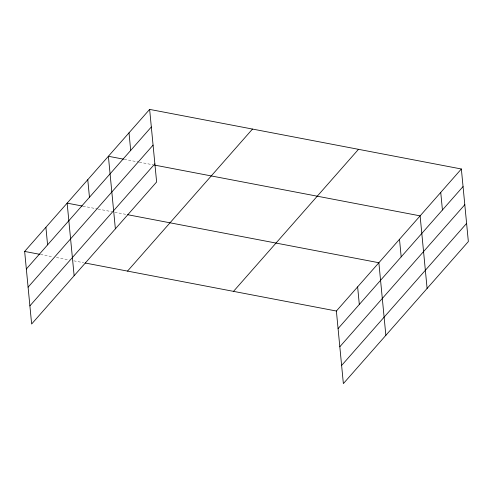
<?xml version="1.0" encoding="UTF-8"?>
<svg xmlns="http://www.w3.org/2000/svg" width="493" height="493" viewBox="0 0 493 493"><rect width="100%" height="100%" fill="white"/><g stroke="black" fill="none" stroke-linecap="round" stroke-linejoin="round"><path stroke-width="0.37" stroke-dasharray="2.46 1.85" d="M124.273 159.307L138.644 162.055M139.402 162.197L153.015 164.798M83.027 206.179L97.398 208.927M98.156 209.069L111.769 211.67M114.795 212.249L126.146 214.418M40.537 254.468L52.634 256.785M56.418 257.506L69.279 259.965M73.814 260.834L83.65 262.714"/><path stroke-width="0.74" d="M149.632 109.397L156.62 181.972L31.638 324.012L24.65 251.43L149.632 109.397L461.362 168.988L468.35 241.57L343.368 383.603L336.38 311.028L461.362 168.988M26.345 269.005L151.326 126.972M28.089 287.16L153.07 145.121M29.888 305.857L154.876 163.824M127.521 271.101L252.502 129.061M233.509 291.357L358.491 149.324M338.069 328.597L463.056 186.564M339.819 346.752L464.8 204.712M341.618 365.455L466.6 223.415M123.515 159.159L108.386 156.269L115.374 228.844M154.531 165.087L420.116 215.86L427.104 288.442M82.269 206.031L67.147 203.141L74.135 275.716M127.656 214.708L378.87 262.732L385.859 335.314M24.65 251.43L39.779 254.326M85.16 263.003L336.38 311.028M440.742 192.424L442.431 210M399.496 239.296L401.185 256.871M357.628 286.877L359.317 304.452M129.012 132.833L130.7 150.408M87.766 179.705L89.461 197.28M45.898 227.285L47.587 244.861"/></g></svg>
